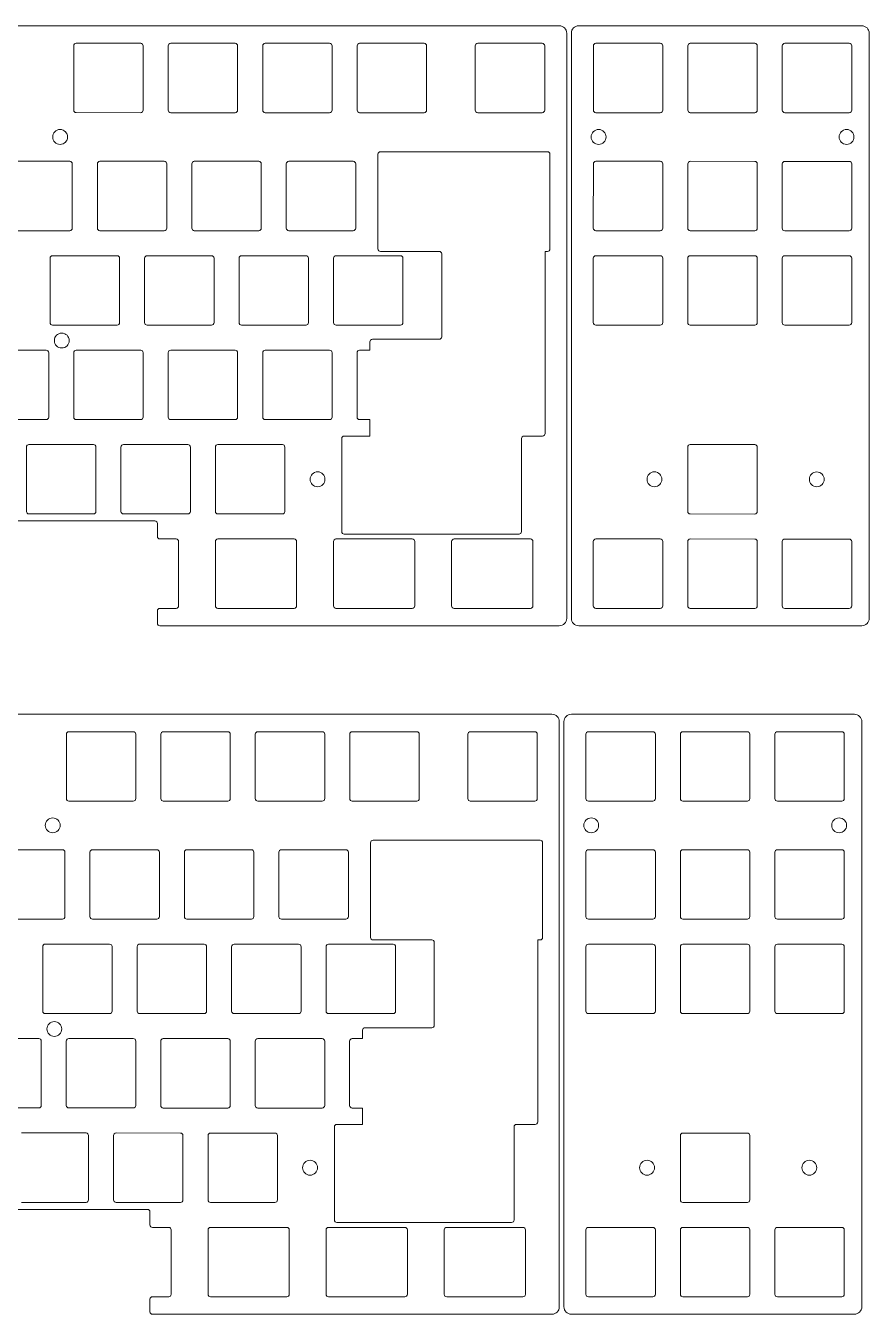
# Model space of a CAD drawing. Header units: millimetres. Extents: x 2011 to 3176, y 384 to 6285.
# Drawn here: x 2191.8 to 2361.9, y 558.4 to 818.3 of the extents above; entities that cross this region are included whole.
import ezdxf

# ---------------------------------------------------------------- set-up
doc = ezdxf.new("R2010")
doc.units = ezdxf.units.MM

msp = doc.modelspace()

# ---------------------------------------------------------------- linework, layer by layer
at = {"color": 7, "linetype": 'Continuous', "lineweight": 5}
for p, q in [((2013.72, 818.35), (2299.38, 818.35)), ((2300.88, 698.79), (2300.88, 816.85)), ((2301.82, 816.85), (2301.82, 698.79)), ((2303.32, 818.35), (2360.38, 818.35)), ((2361.88, 816.85), (2361.88, 698.79)), ((2201.48, 801.32), (2201.48, 814.32)), ((2201.98, 814.82), (2214.98, 814.81)), ((2215.48, 814.31), (2215.48, 801.31)), ((2220.53, 801.31), (2220.53, 814.31)), ((2221.03, 814.81), (2234.03, 814.81)), ((2234.53, 814.31), (2234.53, 801.31)), ((2239.58, 801.31), (2239.58, 814.31)), ((2240.08, 814.81), (2253.08, 814.81)), ((2253.58, 814.31), (2253.58, 801.31)), ((2258.63, 801.31), (2258.63, 814.31)), ((2259.13, 814.81), (2272.13, 814.81)), ((2272.63, 814.31), (2272.63, 801.31)), ((2282.44, 801.31), (2282.44, 814.31)), ((2282.94, 814.81), (2295.94, 814.81)), ((2296.44, 814.31), (2296.44, 801.31)), ((2306.26, 801.31), (2306.26, 814.31)), ((2306.76, 814.81), (2319.76, 814.81)), ((2320.26, 814.31), (2320.26, 801.31)), ((2325.31, 801.31), (2325.31, 814.31)), ((2325.81, 814.81), (2338.81, 814.81)), ((2339.31, 814.31), (2339.31, 801.31)), ((2344.36, 801.31), (2344.36, 814.31)), ((2344.86, 814.81), (2357.86, 814.81)), ((2358.36, 814.31), (2358.36, 801.31)), ((2214.98, 800.81), (2201.98, 800.82)), ((2234.03, 800.81), (2221.03, 800.81)), ((2253.08, 800.81), (2240.08, 800.81)), ((2272.13, 800.81), (2259.13, 800.81)), ((2295.94, 800.81), (2282.94, 800.81)), ((2319.76, 800.81), (2306.76, 800.81)), ((2338.81, 800.81), (2325.81, 800.81)), ((2357.86, 800.81), (2344.86, 800.81)), ((2263.32, 792.93), (2297, 792.93)), ((2187.69, 791), (2200.69, 791)), ((2201.19, 790.5), (2201.19, 777.5)), ((2206.24, 777.5), (2206.24, 790.5)), ((2206.74, 791), (2219.74, 791)), ((2220.24, 790.5), (2220.24, 777.5)), ((2225.29, 777.5), (2225.29, 790.5)), ((2225.79, 791), (2238.79, 791)), ((2239.29, 790.5), (2239.29, 777.5)), ((2244.34, 777.5), (2244.34, 790.5)), ((2244.84, 791), (2257.84, 791)), ((2258.34, 790.5), (2258.34, 777.5)), ((2262.82, 792.43), (2262.82, 773.32)), ((2297.5, 792.43), (2297.5, 773.32)), ((2306.25, 777.5), (2306.26, 790.5)), ((2306.76, 791), (2319.76, 791)), ((2320.26, 790.5), (2320.25, 777.5)), ((2325.3, 777.5), (2325.31, 790.5)), ((2325.81, 791), (2338.81, 790.99)), ((2339.31, 790.49), (2339.3, 777.49)), ((2344.35, 777.49), (2344.36, 790.49)), ((2344.86, 790.99), (2357.86, 790.99)), ((2358.36, 790.49), (2358.35, 777.49)), ((2200.69, 777), (2187.69, 777)), ((2219.74, 777), (2206.74, 777)), ((2238.79, 777), (2225.79, 777)), ((2257.84, 777), (2244.84, 777)), ((2319.75, 777), (2306.75, 777)), ((2338.8, 776.99), (2325.8, 777)), ((2357.85, 776.99), (2344.85, 776.99)), ((2263.32, 772.82), (2275.17, 772.82)), ((2275.67, 772.32), (2275.67, 755.59)), ((2296.52, 772.82), (2296.52, 736.07)), ((2296.52, 772.82), (2297, 772.82)), ((2196.72, 758.45), (2196.72, 771.45)), ((2197.22, 771.95), (2210.22, 771.95)), ((2210.72, 771.45), (2210.72, 758.45)), ((2215.77, 758.45), (2215.77, 771.45)), ((2216.27, 771.95), (2229.27, 771.95)), ((2229.77, 771.45), (2229.77, 758.45)), ((2234.82, 758.45), (2234.82, 771.45)), ((2235.32, 771.95), (2248.32, 771.95)), ((2248.82, 771.45), (2248.82, 758.45)), ((2253.87, 758.45), (2253.87, 771.45)), ((2254.37, 771.95), (2267.37, 771.95)), ((2267.87, 771.45), (2267.87, 758.45)), ((2306.25, 758.45), (2306.25, 771.45)), ((2306.75, 771.95), (2319.75, 771.95)), ((2320.25, 771.45), (2320.25, 758.45)), ((2325.3, 758.45), (2325.3, 771.45)), ((2325.8, 771.95), (2338.8, 771.94)), ((2339.3, 771.44), (2339.3, 758.44)), ((2344.35, 758.44), (2344.35, 771.44)), ((2344.85, 771.94), (2357.85, 771.94)), ((2358.35, 771.44), (2358.35, 758.44)), ((2210.22, 757.95), (2197.22, 757.95)), ((2229.27, 757.95), (2216.27, 757.95)), ((2248.32, 757.95), (2235.32, 757.95)), ((2267.37, 757.95), (2254.37, 757.95)), ((2319.75, 757.95), (2306.75, 757.95)), ((2338.8, 757.94), (2325.8, 757.95)), ((2357.85, 757.94), (2344.85, 757.94)), ((2261.2, 754.59), (2261.2, 752.9)), ((2261.7, 755.09), (2275.17, 755.09)), ((2182.93, 752.9), (2195.93, 752.9)), ((2196.43, 752.4), (2196.43, 739.4)), ((2201.48, 739.4), (2201.48, 752.4)), ((2201.98, 752.9), (2214.98, 752.9)), ((2215.48, 752.4), (2215.48, 739.4)), ((2220.53, 739.4), (2220.53, 752.4)), ((2221.03, 752.9), (2234.03, 752.9)), ((2234.53, 752.4), (2234.53, 739.4)), ((2239.58, 739.4), (2239.58, 752.4)), ((2240.08, 752.9), (2253.08, 752.9)), ((2253.58, 752.4), (2253.58, 739.4)), ((2258.6, 739.4), (2258.6, 752.4)), ((2259.1, 752.9), (2261.2, 752.9)), ((2195.93, 738.9), (2182.93, 738.9)), ((2214.98, 738.9), (2201.98, 738.9)), ((2234.03, 738.9), (2221.03, 738.9)), ((2253.08, 738.9), (2240.08, 738.9)), ((2259.1, 738.9), (2259.1, 738.9)), ((2261.2, 738.9), (2259.13, 738.9)), ((2261.2, 735.57), (2261.2, 738.9)), ((2191.95, 720.35), (2191.95, 733.35)), ((2192.45, 733.85), (2205.45, 733.85)), ((2205.95, 733.35), (2205.95, 720.35)), ((2211, 720.35), (2211, 733.35)), ((2211.5, 733.85), (2224.5, 733.85)), ((2225, 733.35), (2225, 720.35)), ((2230.05, 720.35), (2230.05, 733.35)), ((2230.55, 733.85), (2243.55, 733.85)), ((2244.05, 733.35), (2244.05, 720.35)), ((2255.53, 735.07), (2255.53, 716.29)), ((2256.03, 735.57), (2261.2, 735.57)), ((2291.77, 735.07), (2291.77, 716.29)), ((2292.27, 735.57), (2296.02, 735.57)), ((2325.3, 720.35), (2325.3, 733.35)), ((2325.8, 733.85), (2338.8, 733.84)), ((2339.3, 733.34), (2339.3, 720.34)), ((2217.85, 718.44), (2089.94, 718.44)), ((2205.45, 719.85), (2192.45, 719.85)), ((2224.5, 719.85), (2211.5, 719.85)), ((2218.35, 717.94), (2218.35, 715.3)), ((2243.55, 719.85), (2230.55, 719.85)), ((2338.8, 719.84), (2325.8, 719.85)), ((2256.03, 715.79), (2291.27, 715.79)), ((2218.85, 714.8), (2222.12, 714.8)), ((2222.62, 714.3), (2222.62, 701.3)), ((2230.05, 701.3), (2230.05, 714.3)), ((2230.55, 714.8), (2245.93, 714.8)), ((2246.43, 714.3), (2246.43, 701.3)), ((2253.86, 701.3), (2253.86, 714.3)), ((2254.36, 714.8), (2269.74, 714.8)), ((2270.24, 714.3), (2270.24, 701.3)), ((2277.68, 701.3), (2277.68, 714.3)), ((2278.18, 714.8), (2293.56, 714.8)), ((2294.06, 714.3), (2294.06, 701.3)), ((2306.25, 701.3), (2306.25, 714.3)), ((2306.75, 714.8), (2319.75, 714.8)), ((2320.25, 714.3), (2320.25, 701.3)), ((2325.3, 701.3), (2325.3, 714.3)), ((2325.8, 714.8), (2338.8, 714.79)), ((2339.3, 714.29), (2339.3, 701.29)), ((2344.35, 701.29), (2344.35, 714.29)), ((2344.85, 714.79), (2357.85, 714.79)), ((2358.35, 714.29), (2358.35, 701.29)), ((2218.35, 697.79), (2218.35, 700.3)), ((2222.12, 700.8), (2218.85, 700.8)), ((2245.93, 700.8), (2230.55, 700.8)), ((2269.74, 700.8), (2254.36, 700.8)), ((2293.56, 700.8), (2278.17, 700.8)), ((2319.75, 700.8), (2306.75, 700.8)), ((2338.8, 700.79), (2325.8, 700.8)), ((2357.85, 700.79), (2344.85, 700.79)), ((2299.38, 697.29), (2218.85, 697.29)), ((2360.38, 697.29), (2303.32, 697.29)), ((2012.23, 679.45), (2297.89, 679.45)), ((2301.83, 679.45), (2358.89, 679.45)), ((2200.49, 675.92), (2213.49, 675.92)), ((2219.54, 675.92), (2232.54, 675.92)), ((2238.59, 675.92), (2251.59, 675.92)), ((2257.64, 675.92), (2270.64, 675.91)), ((2281.45, 675.91), (2294.45, 675.91)), ((2299.39, 559.89), (2299.39, 677.95)), ((2300.33, 677.95), (2300.33, 559.89)), ((2305.26, 675.91), (2318.26, 675.91)), ((2324.31, 675.91), (2337.31, 675.91)), ((2343.36, 675.91), (2356.36, 675.91)), ((2360.39, 677.95), (2360.39, 559.89)), ((2199.99, 662.42), (2199.99, 675.42)), ((2213.99, 675.42), (2213.99, 662.42)), ((2219.04, 662.42), (2219.04, 675.42)), ((2233.04, 675.42), (2233.04, 662.42)), ((2238.09, 662.42), (2238.09, 675.42)), ((2252.09, 675.42), (2252.09, 662.42)), ((2257.14, 662.42), (2257.14, 675.42)), ((2271.14, 675.41), (2271.14, 662.41)), ((2280.95, 662.41), (2280.95, 675.41)), ((2294.95, 675.41), (2294.95, 662.41)), ((2304.76, 662.41), (2304.76, 675.41)), ((2318.76, 675.41), (2318.76, 662.41)), ((2323.81, 662.41), (2323.81, 675.41)), ((2337.81, 675.41), (2337.81, 662.41)), ((2342.86, 662.41), (2342.86, 675.41)), ((2356.86, 675.41), (2356.86, 662.41)), ((2213.49, 661.92), (2200.49, 661.92)), ((2232.54, 661.92), (2219.54, 661.92)), ((2251.59, 661.92), (2238.59, 661.92)), ((2270.64, 661.91), (2257.64, 661.92)), ((2294.45, 661.91), (2281.45, 661.91)), ((2318.26, 661.91), (2305.26, 661.91)), ((2337.31, 661.91), (2324.31, 661.91)), ((2356.36, 661.91), (2343.36, 661.91)), ((2261.33, 653.53), (2261.33, 634.42)), ((2261.83, 654.03), (2295.51, 654.03)), ((2296.01, 653.53), (2296.01, 634.42)), ((2186.2, 652.11), (2199.2, 652.11)), ((2199.7, 651.61), (2199.7, 638.61)), ((2204.75, 638.61), (2204.75, 651.61)), ((2205.25, 652.11), (2218.25, 652.1)), ((2218.75, 651.6), (2218.75, 638.6)), ((2223.8, 638.6), (2223.8, 651.6)), ((2224.3, 652.1), (2237.3, 652.1)), ((2237.8, 651.6), (2237.8, 638.6)), ((2242.85, 638.6), (2242.85, 651.6)), ((2243.35, 652.1), (2256.35, 652.1)), ((2256.85, 651.6), (2256.85, 638.6)), ((2304.76, 638.6), (2304.76, 651.6)), ((2305.26, 652.1), (2318.26, 652.1)), ((2318.76, 651.6), (2318.76, 638.6)), ((2323.81, 638.6), (2323.81, 651.6)), ((2324.31, 652.1), (2337.31, 652.1)), ((2337.81, 651.6), (2337.81, 638.6)), ((2342.86, 638.6), (2342.86, 651.6)), ((2343.36, 652.1), (2356.36, 652.1)), ((2356.86, 651.6), (2356.86, 638.6)), ((2199.2, 638.11), (2186.2, 638.11)), ((2218.25, 638.1), (2205.25, 638.11)), ((2237.3, 638.1), (2224.3, 638.1)), ((2256.35, 638.1), (2243.35, 638.1)), ((2318.26, 638.1), (2305.26, 638.1)), ((2337.31, 638.1), (2324.31, 638.1)), ((2356.36, 638.1), (2343.36, 638.1)), ((2195.22, 619.56), (2195.22, 632.56)), ((2195.72, 633.06), (2208.72, 633.06)), ((2209.22, 632.56), (2209.22, 619.56)), ((2214.27, 619.56), (2214.27, 632.56)), ((2214.77, 633.06), (2227.77, 633.05)), ((2228.27, 632.55), (2228.27, 619.55)), ((2233.32, 619.55), (2233.32, 632.55)), ((2233.82, 633.05), (2246.82, 633.05)), ((2247.32, 632.55), (2247.32, 619.55)), ((2252.37, 619.55), (2252.37, 632.55)), ((2252.87, 633.05), (2265.87, 633.05)), ((2261.83, 633.92), (2273.67, 633.92)), ((2266.37, 632.55), (2266.37, 619.55)), ((2274.17, 633.42), (2274.17, 616.69)), ((2295.03, 633.92), (2295.03, 597.18)), ((2295.03, 633.92), (2295.51, 633.92)), ((2304.76, 619.55), (2304.76, 632.55)), ((2305.26, 633.05), (2318.26, 633.05)), ((2318.76, 632.55), (2318.76, 619.55)), ((2323.81, 619.55), (2323.81, 632.55)), ((2324.31, 633.05), (2337.31, 633.05)), ((2337.81, 632.55), (2337.81, 619.55)), ((2342.86, 619.55), (2342.86, 632.55)), ((2343.36, 633.05), (2356.36, 633.05)), ((2356.86, 632.55), (2356.86, 619.55)), ((2208.72, 619.06), (2195.72, 619.06)), ((2227.77, 619.05), (2214.77, 619.06)), ((2246.82, 619.05), (2233.82, 619.05)), ((2265.87, 619.05), (2252.87, 619.05)), ((2318.26, 619.05), (2305.26, 619.05)), ((2337.31, 619.05), (2324.31, 619.05)), ((2356.36, 619.05), (2343.36, 619.05)), ((2260.21, 616.19), (2273.67, 616.19)), ((2181.43, 614.01), (2194.43, 614.01)), ((2194.93, 613.51), (2194.93, 600.51)), ((2199.98, 600.51), (2199.98, 613.51)), ((2200.48, 614.01), (2213.48, 614.01)), ((2213.98, 613.51), (2213.98, 600.51)), ((2219.03, 600.5), (2219.03, 613.5)), ((2219.53, 614), (2232.53, 614)), ((2233.03, 613.5), (2233.03, 600.5)), ((2238.08, 600.5), (2238.08, 613.5)), ((2238.58, 614), (2251.58, 614)), ((2252.08, 613.5), (2252.08, 600.5)), ((2257.11, 600.5), (2257.11, 613.5)), ((2257.61, 614), (2259.71, 614)), ((2259.71, 615.69), (2259.71, 614)), ((2194.43, 600.01), (2181.43, 600.01)), ((2213.48, 600.01), (2200.48, 600.01)), ((2232.53, 600), (2219.53, 600)), ((2251.58, 600), (2238.58, 600)), ((2257.61, 600), (2257.61, 600)), ((2259.71, 600), (2257.63, 600)), ((2259.71, 596.68), (2259.71, 600)), ((2254.03, 596.18), (2254.03, 577.4)), ((2254.53, 596.68), (2259.71, 596.68)), ((2290.28, 596.18), (2290.28, 577.4)), ((2290.78, 596.68), (2294.53, 596.68)), ((2190.96, 594.96), (2203.96, 594.96)), ((2204.46, 594.46), (2204.46, 581.46)), ((2209.51, 581.46), (2209.51, 594.46)), ((2210.01, 594.96), (2223.01, 594.95)), ((2223.51, 594.45), (2223.51, 581.45)), ((2228.56, 581.45), (2228.56, 594.45)), ((2229.06, 594.95), (2242.06, 594.95)), ((2242.56, 594.45), (2242.56, 581.45)), ((2323.81, 581.45), (2323.81, 594.45)), ((2324.31, 594.95), (2337.31, 594.95)), ((2337.81, 594.45), (2337.81, 581.45)), ((2203.96, 580.96), (2190.96, 580.96)), ((2223.01, 580.95), (2210.01, 580.96)), ((2242.06, 580.95), (2229.06, 580.95)), ((2337.31, 580.95), (2324.31, 580.95)), ((2216.35, 579.54), (2088.45, 579.54)), ((2216.85, 579.04), (2216.85, 576.41)), ((2217.35, 575.91), (2220.63, 575.9)), ((2221.13, 575.4), (2221.13, 562.4)), ((2228.56, 562.4), (2228.56, 575.4)), ((2229.06, 575.9), (2244.44, 575.9)), ((2244.94, 575.4), (2244.94, 562.4)), ((2252.37, 562.4), (2252.37, 575.4)), ((2252.87, 575.9), (2268.25, 575.9)), ((2254.53, 576.9), (2289.78, 576.9)), ((2268.75, 575.4), (2268.75, 562.4)), ((2276.18, 562.4), (2276.18, 575.4)), ((2276.68, 575.9), (2292.06, 575.9)), ((2292.56, 575.4), (2292.56, 562.4)), ((2304.76, 562.4), (2304.76, 575.4)), ((2305.26, 575.9), (2318.26, 575.9)), ((2318.76, 575.4), (2318.76, 562.4)), ((2323.81, 562.4), (2323.81, 575.4)), ((2324.31, 575.9), (2337.31, 575.9)), ((2337.81, 575.4), (2337.81, 562.4)), ((2342.86, 562.4), (2342.86, 575.4)), ((2343.36, 575.9), (2356.36, 575.9)), ((2356.86, 575.4), (2356.86, 562.4)), ((2220.63, 561.9), (2217.35, 561.91)), ((2244.44, 561.9), (2229.06, 561.9)), ((2268.25, 561.9), (2252.87, 561.9)), ((2292.06, 561.9), (2276.68, 561.9)), ((2318.26, 561.9), (2305.26, 561.9)), ((2337.31, 561.9), (2324.31, 561.9)), ((2356.36, 561.9), (2343.36, 561.9)), ((2216.85, 558.89), (2216.85, 561.41)), ((2297.89, 558.39), (2217.35, 558.39)), ((2358.89, 558.39), (2301.83, 558.39))]:
    msp.add_line(p, q, dxfattribs=at)
for centre in [(2198.74, 795.92), (2307.31, 795.92), (2357.31, 795.92), (2199.07, 754.84), (2250.64, 726.85), (2318.58, 726.85), (2351.31, 726.84), (2197.25, 657.02), (2305.82, 657.02), (2355.82, 657.02), (2197.57, 615.94), (2249.14, 587.95), (2317.09, 587.95), (2349.81, 587.95)]:
    msp.add_circle(centre, 1.5, dxfattribs=at)
for centre, radius, start, end in [((2299.38, 816.85), 1.5, 0, 90), ((2303.32, 816.85), 1.5, 90, 180), ((2360.38, 816.85), 1.5, 0, 90), ((2201.98, 814.32), 0.5, 89.9966, 179.9966), ((2214.98, 814.31), 0.5, 359.9966, 89.9966), ((2221.03, 814.31), 0.5, 89.9966, 179.9966), ((2234.03, 814.31), 0.5, 359.9966, 89.9966), ((2240.08, 814.31), 0.5, 89.9966, 179.9966), ((2253.08, 814.31), 0.5, 359.9966, 89.9966), ((2259.13, 814.31), 0.5, 89.9966, 179.9966), ((2272.13, 814.31), 0.5, 359.9966, 89.9966), ((2282.94, 814.31), 0.5, 89.9966, 179.9966), ((2295.94, 814.31), 0.5, 359.9966, 89.9966), ((2306.76, 814.31), 0.5, 89.9966, 179.9966), ((2319.76, 814.31), 0.5, 359.9966, 89.9966), ((2325.81, 814.31), 0.5, 89.9966, 179.9966), ((2338.81, 814.31), 0.5, 359.9966, 89.9966), ((2344.86, 814.31), 0.5, 89.9966, 179.9966), ((2357.86, 814.31), 0.5, 359.9966, 89.9966), ((2201.98, 801.32), 0.5, 179.9966, 269.9966), ((2214.98, 801.31), 0.5, 269.9966, 359.9966), ((2221.03, 801.31), 0.5, 179.9966, 269.9966), ((2234.03, 801.31), 0.5, 269.9966, 359.9966), ((2240.08, 801.31), 0.5, 179.9966, 269.9966), ((2253.08, 801.31), 0.5, 269.9966, 359.9966), ((2259.13, 801.31), 0.5, 179.9966, 269.9966), ((2272.13, 801.31), 0.5, 269.9966, 359.9966), ((2282.94, 801.31), 0.5, 179.9966, 269.9966), ((2295.94, 801.31), 0.5, 269.9966, 359.9966), ((2306.76, 801.31), 0.5, 179.9966, 269.9966), ((2319.76, 801.31), 0.5, 269.9966, 359.9966), ((2325.81, 801.31), 0.5, 179.9966, 269.9966), ((2338.81, 801.31), 0.5, 269.9966, 359.9966), ((2344.86, 801.31), 0.5, 179.9966, 269.9966), ((2357.86, 801.31), 0.5, 269.9966, 359.9966), ((2263.32, 792.43), 0.5, 90, 180), ((2297, 792.43), 0.5, 0, 90), ((2200.69, 790.5), 0.5, 359.9966, 89.9966), ((2206.74, 790.5), 0.5, 89.9966, 179.9966), ((2219.74, 790.5), 0.5, 359.9966, 89.9966), ((2225.79, 790.5), 0.5, 89.9966, 179.9966), ((2238.79, 790.5), 0.5, 359.9966, 89.9966), ((2244.84, 790.5), 0.5, 89.9966, 179.9966), ((2257.84, 790.5), 0.5, 359.9966, 89.9966), ((2306.76, 790.5), 0.5, 89.9966, 179.9966), ((2319.76, 790.5), 0.5, 359.9966, 89.9966), ((2325.81, 790.5), 0.5, 89.9966, 179.9966), ((2338.81, 790.49), 0.5, 359.9966, 89.9966), ((2344.86, 790.49), 0.5, 89.9966, 179.9966), ((2357.86, 790.49), 0.5, 359.9966, 89.9966), ((2200.69, 777.5), 0.5, 269.9966, 359.9966), ((2206.74, 777.5), 0.5, 179.9966, 269.9966), ((2219.74, 777.5), 0.5, 269.9966, 359.9966), ((2225.79, 777.5), 0.5, 179.9966, 269.9966), ((2238.79, 777.5), 0.5, 269.9966, 359.9966), ((2244.84, 777.5), 0.5, 179.9966, 269.9966), ((2257.84, 777.5), 0.5, 269.9966, 359.9966), ((2306.75, 777.5), 0.5, 179.9966, 269.9966), ((2319.75, 777.5), 0.5, 269.9966, 359.9966), ((2325.8, 777.5), 0.5, 179.9966, 269.9966), ((2338.8, 777.49), 0.5, 269.9966, 359.9966), ((2344.85, 777.49), 0.5, 179.9966, 269.9966), ((2357.85, 777.49), 0.5, 269.9966, 359.9966), ((2263.32, 773.32), 0.5, 180, 270), ((2275.17, 772.32), 0.5, 0, 90), ((2297, 773.32), 0.5, 270, 0), ((2197.22, 771.45), 0.5, 89.9966, 179.9966), ((2210.22, 771.45), 0.5, 359.9966, 89.9966), ((2216.27, 771.45), 0.5, 89.9966, 179.9966), ((2229.27, 771.45), 0.5, 359.9966, 89.9966), ((2235.32, 771.45), 0.5, 89.9966, 179.9966), ((2248.32, 771.45), 0.5, 359.9966, 89.9966), ((2254.37, 771.45), 0.5, 89.9966, 179.9966), ((2267.37, 771.45), 0.5, 359.9966, 89.9966), ((2306.75, 771.45), 0.5, 89.9966, 179.9966), ((2319.75, 771.45), 0.5, 359.9966, 89.9966), ((2325.8, 771.45), 0.5, 89.9966, 179.9966), ((2338.8, 771.44), 0.5, 359.9966, 89.9966), ((2344.85, 771.44), 0.5, 89.9966, 179.9966), ((2357.85, 771.44), 0.5, 359.9966, 89.9966), ((2197.22, 758.45), 0.5, 179.9966, 269.9966), ((2210.22, 758.45), 0.5, 269.9966, 359.9966), ((2216.27, 758.45), 0.5, 179.9966, 269.9966), ((2229.27, 758.45), 0.5, 269.9966, 359.9966), ((2235.32, 758.45), 0.5, 179.9966, 269.9966), ((2248.32, 758.45), 0.5, 269.9966, 359.9966), ((2254.37, 758.45), 0.5, 179.9966, 269.9966), ((2267.37, 758.45), 0.5, 269.9966, 359.9966), ((2306.75, 758.45), 0.5, 179.9966, 269.9966), ((2319.75, 758.45), 0.5, 269.9966, 359.9966), ((2325.8, 758.45), 0.5, 179.9966, 269.9966), ((2338.8, 758.44), 0.5, 269.9966, 359.9966), ((2344.85, 758.44), 0.5, 179.9966, 269.9966), ((2357.85, 758.44), 0.5, 269.9966, 359.9966), ((2261.7, 754.59), 0.5, 90, 180), ((2275.17, 755.59), 0.5, 270, 0), ((2195.93, 752.4), 0.5, 359.9966, 89.9966), ((2201.98, 752.4), 0.5, 89.9966, 179.9966), ((2214.98, 752.4), 0.5, 359.9966, 89.9966), ((2221.03, 752.4), 0.5, 89.9966, 179.9966), ((2234.03, 752.4), 0.5, 359.9966, 89.9966), ((2240.08, 752.4), 0.5, 89.9966, 179.9966), ((2253.08, 752.4), 0.5, 359.9966, 89.9966), ((2259.1, 752.4), 0.5, 89.9966, 179.9966), ((2195.93, 739.4), 0.5, 269.9966, 359.9966), ((2201.98, 739.4), 0.5, 179.9966, 269.9966), ((2214.98, 739.4), 0.5, 269.9966, 359.9966), ((2221.03, 739.4), 0.5, 179.9966, 269.9966), ((2234.03, 739.4), 0.5, 269.9966, 359.9966), ((2240.08, 739.4), 0.5, 179.9966, 269.9966), ((2253.08, 739.4), 0.5, 269.9966, 359.9966), ((2259.1, 739.4), 0.5, 179.9966, 269.9966), ((2259.13, 739.4), 0.5, 266.9644, 269.9966), ((2296.02, 736.07), 0.5, 270, 0), ((2192.45, 733.35), 0.5, 89.9966, 179.9966), ((2205.45, 733.35), 0.5, 359.9966, 89.9966), ((2211.5, 733.35), 0.5, 89.9966, 179.9966), ((2224.5, 733.35), 0.5, 359.9966, 89.9966), ((2230.55, 733.35), 0.5, 89.9966, 179.9966), ((2243.55, 733.35), 0.5, 359.9966, 89.9966), ((2256.03, 735.07), 0.5, 90, 180), ((2292.27, 735.07), 0.5, 90, 180), ((2325.8, 733.35), 0.5, 89.9966, 179.9966), ((2338.8, 733.34), 0.5, 359.9966, 89.9966), ((2192.45, 720.35), 0.5, 179.9966, 269.9966), ((2205.45, 720.35), 0.5, 269.9966, 359.9966), ((2211.5, 720.35), 0.5, 179.9966, 269.9966), ((2224.5, 720.35), 0.5, 269.9966, 359.9966), ((2230.55, 720.35), 0.5, 179.9966, 269.9966), ((2243.55, 720.35), 0.5, 269.9966, 359.9966), ((2325.8, 720.35), 0.5, 179.9966, 269.9966), ((2338.8, 720.34), 0.5, 269.9966, 359.9966), ((2217.85, 717.94), 0.5, 0, 90), ((2218.85, 715.3), 0.5, 180, 269.9966), ((2256.03, 716.29), 0.5, 180, 270), ((2291.27, 716.29), 0.5, 270, 0), ((2222.12, 714.3), 0.5, 359.9966, 89.9966), ((2230.55, 714.3), 0.5, 89.9966, 179.9966), ((2245.93, 714.3), 0.5, 359.9966, 89.9966), ((2254.36, 714.3), 0.5, 89.9966, 179.9966), ((2269.74, 714.3), 0.5, 359.9966, 89.9966), ((2278.18, 714.3), 0.5, 89.9966, 179.9966), ((2293.56, 714.3), 0.5, 359.9966, 89.9966), ((2306.75, 714.3), 0.5, 89.9966, 179.9966), ((2319.75, 714.3), 0.5, 359.9966, 89.9966), ((2325.8, 714.3), 0.5, 89.9966, 179.9966), ((2338.8, 714.29), 0.5, 359.9966, 89.9966), ((2344.85, 714.29), 0.5, 89.9966, 179.9966), ((2357.85, 714.29), 0.5, 359.9966, 89.9966), ((2218.85, 700.3), 0.5, 89.9966, 180), ((2222.12, 701.3), 0.5, 269.9966, 359.9966), ((2230.55, 701.3), 0.5, 179.9966, 269.9966), ((2245.93, 701.3), 0.5, 269.9966, 359.9966), ((2254.36, 701.3), 0.5, 179.9966, 269.9966), ((2269.74, 701.3), 0.5, 269.9966, 359.9966), ((2278.17, 701.3), 0.5, 179.9966, 269.9966), ((2293.56, 701.3), 0.5, 269.9966, 359.9966), ((2306.75, 701.3), 0.5, 179.9966, 269.9966), ((2319.75, 701.3), 0.5, 269.9966, 359.9966), ((2325.8, 701.3), 0.5, 179.9966, 269.9966), ((2338.8, 701.29), 0.5, 269.9966, 359.9966), ((2344.85, 701.29), 0.5, 179.9966, 269.9966), ((2357.85, 701.29), 0.5, 269.9966, 359.9966), ((2218.85, 697.79), 0.5, 180, 270), ((2299.38, 698.79), 1.5, 270, 0), ((2303.32, 698.79), 1.5, 180, 270), ((2360.38, 698.79), 1.5, 270, 0), ((2297.89, 677.95), 1.5, 0, 90), ((2301.83, 677.95), 1.5, 90, 180), ((2358.89, 677.95), 1.5, 0, 90), ((2200.49, 675.42), 0.5, 89.9966, 179.9966), ((2213.49, 675.42), 0.5, 359.9966, 89.9966), ((2219.54, 675.42), 0.5, 89.9966, 179.9966), ((2232.54, 675.42), 0.5, 359.9966, 89.9966), ((2238.59, 675.42), 0.5, 89.9966, 179.9966), ((2251.59, 675.42), 0.5, 359.9966, 89.9966), ((2257.64, 675.42), 0.5, 89.9966, 179.9966), ((2270.64, 675.41), 0.5, 359.9966, 89.9966), ((2281.45, 675.41), 0.5, 89.9966, 179.9966), ((2294.45, 675.41), 0.5, 359.9966, 89.9966), ((2305.26, 675.41), 0.5, 89.9966, 179.9966), ((2318.26, 675.41), 0.5, 359.9966, 89.9966), ((2324.31, 675.41), 0.5, 89.9966, 179.9966), ((2337.31, 675.41), 0.5, 359.9966, 89.9966), ((2343.36, 675.41), 0.5, 89.9966, 179.9966), ((2356.36, 675.41), 0.5, 359.9966, 89.9966), ((2200.49, 662.42), 0.5, 179.9966, 269.9966), ((2213.49, 662.42), 0.5, 269.9966, 359.9966), ((2219.54, 662.42), 0.5, 179.9966, 269.9966), ((2232.54, 662.42), 0.5, 269.9966, 359.9966), ((2238.59, 662.42), 0.5, 179.9966, 269.9966), ((2251.59, 662.42), 0.5, 269.9966, 359.9966), ((2257.64, 662.42), 0.5, 179.9966, 269.9966), ((2270.64, 662.41), 0.5, 269.9966, 359.9966), ((2281.45, 662.41), 0.5, 179.9966, 269.9966), ((2294.45, 662.41), 0.5, 269.9966, 359.9966), ((2305.26, 662.41), 0.5, 179.9966, 269.9966), ((2318.26, 662.41), 0.5, 269.9966, 359.9966), ((2324.31, 662.41), 0.5, 179.9966, 269.9966), ((2337.31, 662.41), 0.5, 269.9966, 359.9966), ((2343.36, 662.41), 0.5, 179.9966, 269.9966), ((2356.36, 662.41), 0.5, 269.9966, 359.9966), ((2261.83, 653.53), 0.5, 90, 180), ((2295.51, 653.53), 0.5, 0, 90), ((2199.2, 651.61), 0.5, 359.9966, 89.9966), ((2205.25, 651.61), 0.5, 89.9966, 179.9966), ((2218.25, 651.6), 0.5, 359.9966, 89.9966), ((2224.3, 651.6), 0.5, 89.9966, 179.9966), ((2237.3, 651.6), 0.5, 359.9966, 89.9966), ((2243.35, 651.6), 0.5, 89.9966, 179.9966), ((2256.35, 651.6), 0.5, 359.9966, 89.9966), ((2305.26, 651.6), 0.5, 89.9966, 179.9966), ((2318.26, 651.6), 0.5, 359.9966, 89.9966), ((2324.31, 651.6), 0.5, 89.9966, 179.9966), ((2337.31, 651.6), 0.5, 359.9966, 89.9966), ((2343.36, 651.6), 0.5, 89.9966, 179.9966), ((2356.36, 651.6), 0.5, 359.9966, 89.9966), ((2199.2, 638.61), 0.5, 269.9966, 359.9966), ((2205.25, 638.61), 0.5, 179.9966, 269.9966), ((2218.25, 638.6), 0.5, 269.9966, 359.9966), ((2224.3, 638.6), 0.5, 179.9966, 269.9966), ((2237.3, 638.6), 0.5, 269.9966, 359.9966), ((2243.35, 638.6), 0.5, 179.9966, 269.9966), ((2256.35, 638.6), 0.5, 269.9966, 359.9966), ((2305.26, 638.6), 0.5, 179.9966, 269.9966), ((2318.26, 638.6), 0.5, 269.9966, 359.9966), ((2324.31, 638.6), 0.5, 179.9966, 269.9966), ((2337.31, 638.6), 0.5, 269.9966, 359.9966), ((2343.36, 638.6), 0.5, 179.9966, 269.9966), ((2356.36, 638.6), 0.5, 269.9966, 359.9966), ((2261.83, 634.42), 0.5, 180, 270), ((2295.51, 634.42), 0.5, 270, 0), ((2195.72, 632.56), 0.5, 89.9966, 179.9966), ((2208.72, 632.56), 0.5, 359.9966, 89.9966), ((2214.77, 632.56), 0.5, 89.9966, 179.9966), ((2227.77, 632.55), 0.5, 359.9966, 89.9966), ((2233.82, 632.55), 0.5, 89.9966, 179.9966), ((2246.82, 632.55), 0.5, 359.9966, 89.9966), ((2252.87, 632.55), 0.5, 89.9966, 179.9966), ((2265.87, 632.55), 0.5, 359.9966, 89.9966), ((2273.67, 633.42), 0.5, 0, 90), ((2305.26, 632.55), 0.5, 89.9966, 179.9966), ((2318.26, 632.55), 0.5, 359.9966, 89.9966), ((2324.31, 632.55), 0.5, 89.9966, 179.9966), ((2337.31, 632.55), 0.5, 359.9966, 89.9966), ((2343.36, 632.55), 0.5, 89.9966, 179.9966), ((2356.36, 632.55), 0.5, 359.9966, 89.9966), ((2195.72, 619.56), 0.5, 179.9966, 269.9966), ((2208.72, 619.56), 0.5, 269.9966, 359.9966), ((2214.77, 619.56), 0.5, 179.9966, 269.9966), ((2227.77, 619.55), 0.5, 269.9966, 359.9966), ((2233.82, 619.55), 0.5, 179.9966, 269.9966), ((2246.82, 619.55), 0.5, 269.9966, 359.9966), ((2252.87, 619.55), 0.5, 179.9966, 269.9966), ((2265.87, 619.55), 0.5, 269.9966, 359.9966), ((2305.26, 619.55), 0.5, 179.9966, 269.9966), ((2318.26, 619.55), 0.5, 269.9966, 359.9966), ((2324.31, 619.55), 0.5, 179.9966, 269.9966), ((2337.31, 619.55), 0.5, 269.9966, 359.9966), ((2343.36, 619.55), 0.5, 179.9966, 269.9966), ((2356.36, 619.55), 0.5, 269.9966, 359.9966), ((2260.21, 615.69), 0.5, 90, 180), ((2273.67, 616.69), 0.5, 270, 0), ((2194.43, 613.51), 0.5, 359.9966, 89.9966), ((2200.48, 613.51), 0.5, 89.9966, 179.9966), ((2213.48, 613.51), 0.5, 359.9966, 89.9966), ((2219.53, 613.5), 0.5, 89.9966, 179.9966), ((2232.53, 613.5), 0.5, 359.9966, 89.9966), ((2238.58, 613.5), 0.5, 89.9966, 179.9966), ((2251.58, 613.5), 0.5, 359.9966, 89.9966), ((2257.61, 613.5), 0.5, 89.9966, 179.9966), ((2194.43, 600.51), 0.5, 269.9966, 359.9966), ((2200.48, 600.51), 0.5, 179.9966, 269.9966), ((2213.48, 600.51), 0.5, 269.9966, 359.9966), ((2219.53, 600.5), 0.5, 179.9966, 269.9966), ((2232.53, 600.5), 0.5, 269.9966, 359.9966), ((2238.58, 600.5), 0.5, 179.9966, 269.9966), ((2251.58, 600.5), 0.5, 269.9966, 359.9966), ((2257.61, 600.5), 0.5, 179.9966, 269.9966), ((2257.63, 600.5), 0.5, 266.9644, 269.9966), ((2254.53, 596.18), 0.5, 90, 180), ((2290.78, 596.18), 0.5, 90, 180), ((2294.53, 597.18), 0.5, 270, 0), ((2203.96, 594.46), 0.5, 359.9966, 89.9966), ((2210.01, 594.46), 0.5, 89.9966, 179.9966), ((2223.01, 594.45), 0.5, 359.9966, 89.9966), ((2229.06, 594.45), 0.5, 89.9966, 179.9966), ((2242.06, 594.45), 0.5, 359.9966, 89.9966), ((2324.31, 594.45), 0.5, 89.9966, 179.9966), ((2337.31, 594.45), 0.5, 359.9966, 89.9966), ((2203.96, 581.46), 0.5, 269.9966, 359.9966), ((2210.01, 581.46), 0.5, 179.9966, 269.9966), ((2223.01, 581.45), 0.5, 269.9966, 359.9966), ((2229.06, 581.45), 0.5, 179.9966, 269.9966), ((2242.06, 581.45), 0.5, 269.9966, 359.9966), ((2324.31, 581.45), 0.5, 179.9966, 269.9966), ((2337.31, 581.45), 0.5, 269.9966, 359.9966), ((2216.35, 579.04), 0.5, 0, 90), ((2254.53, 577.4), 0.5, 180, 270), ((2289.78, 577.4), 0.5, 270, 0), ((2217.35, 576.41), 0.5, 180, 269.9966), ((2220.63, 575.4), 0.5, 359.9966, 89.9966), ((2229.06, 575.4), 0.5, 89.9966, 179.9966), ((2244.44, 575.4), 0.5, 359.9966, 89.9966), ((2252.87, 575.4), 0.5, 89.9966, 179.9966), ((2268.25, 575.4), 0.5, 359.9966, 89.9966), ((2276.68, 575.4), 0.5, 89.9966, 179.9966), ((2292.06, 575.4), 0.5, 359.9966, 89.9966), ((2305.26, 575.4), 0.5, 89.9966, 179.9966), ((2318.26, 575.4), 0.5, 359.9966, 89.9966), ((2324.31, 575.4), 0.5, 89.9966, 179.9966), ((2337.31, 575.4), 0.5, 359.9966, 89.9966), ((2343.36, 575.4), 0.5, 89.9966, 179.9966), ((2356.36, 575.4), 0.5, 359.9966, 89.9966), ((2217.35, 561.41), 0.5, 89.9966, 180), ((2220.63, 562.4), 0.5, 269.9966, 359.9966), ((2229.06, 562.4), 0.5, 179.9966, 269.9966), ((2244.44, 562.4), 0.5, 269.9966, 359.9966), ((2252.87, 562.4), 0.5, 179.9966, 269.9966), ((2268.25, 562.4), 0.5, 269.9966, 359.9966), ((2276.68, 562.4), 0.5, 179.9966, 269.9966), ((2292.06, 562.4), 0.5, 269.9966, 359.9966), ((2305.26, 562.4), 0.5, 179.9966, 269.9966), ((2318.26, 562.4), 0.5, 269.9966, 359.9966), ((2324.31, 562.4), 0.5, 179.9966, 269.9966), ((2337.31, 562.4), 0.5, 269.9966, 359.9966), ((2343.36, 562.4), 0.5, 179.9966, 269.9966), ((2356.36, 562.4), 0.5, 269.9966, 359.9966), ((2297.89, 559.89), 1.5, 270, 0), ((2301.83, 559.89), 1.5, 180, 270), ((2358.89, 559.89), 1.5, 270, 0), ((2217.35, 558.89), 0.5, 180, 270)]:
    msp.add_arc(centre, radius, start, end, dxfattribs=at)

doc.saveas('drawing.dxf')
